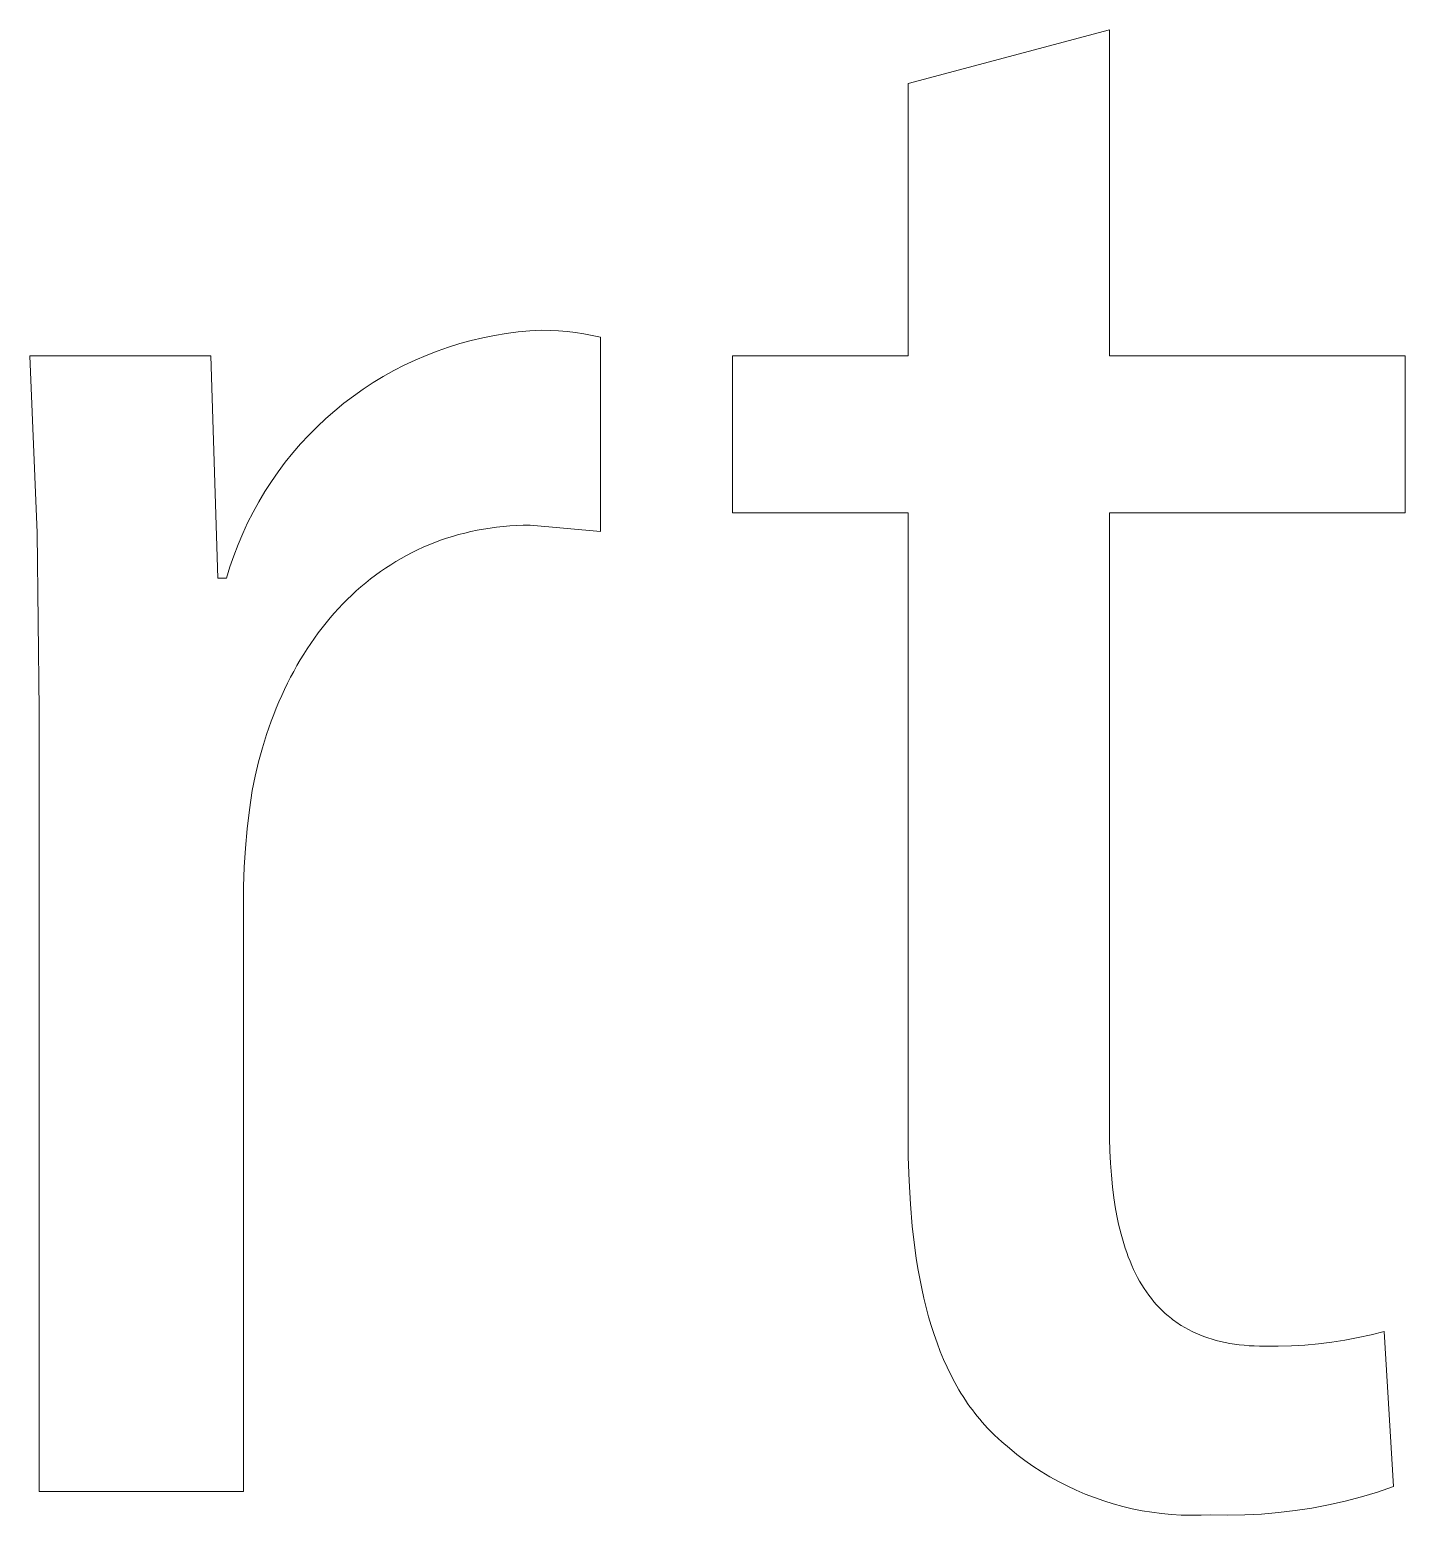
# Model space of a CAD drawing. Header units: millimetres. Extents: x 0 to 4468, y 0 to 3122.
# Drawn here: x 3317.15 to 3343.37, y 74.41 to 102.73 of the extents above; entities that cross this region are included whole.
import ezdxf

# ---------------------------------------------------------------- set-up
doc = ezdxf.new("R2010")
doc.units = ezdxf.units.MM
doc.header["$MEASUREMENT"] = 0
doc.layers.add('Domyślny', color=7, linetype='Continuous', true_color=0x000000)

msp = doc.modelspace()

# ---------------------------------------------------------------- linework, layer by layer
at = {"layer": 'Domyślny', "color": 18, "lineweight": 15, "true_color": 0x000000}
for p, q in [((3333.894, 101.705), (3337.733, 102.731)), ((3337.733, 102.731), (3337.733, 96.512)), ((3333.894, 96.512), (3333.894, 101.705)), ((3325.789, 96.858), (3326.012, 96.903)), ((3326.012, 96.903), (3326.236, 96.94)), ((3326.236, 96.94), (3326.461, 96.968)), ((3326.461, 96.968), (3326.687, 96.99)), ((3326.687, 96.99), (3326.914, 97.003)), ((3326.914, 97.003), (3327.075, 96.999)), ((3327.075, 96.999), (3327.235, 96.99)), ((3327.235, 96.99), (3327.396, 96.976)), ((3327.396, 96.976), (3327.555, 96.957)), ((3327.555, 96.957), (3327.715, 96.933)), ((3327.715, 96.933), (3327.873, 96.904)), ((3327.873, 96.904), (3328.03, 96.869)), ((3324.707, 96.521), (3324.919, 96.604)), ((3324.919, 96.604), (3325.133, 96.679)), ((3325.133, 96.679), (3325.35, 96.746)), ((3325.35, 96.746), (3325.569, 96.806)), ((3325.569, 96.806), (3325.789, 96.858)), ((3328.03, 96.869), (3328.03, 93.164)), ((3317.298, 93.136), (3317.153, 96.512)), ((3317.153, 96.512), (3320.605, 96.512)), ((3320.605, 96.512), (3320.739, 92.271)), ((3324.091, 96.231), (3324.293, 96.335)), ((3324.293, 96.335), (3324.498, 96.431)), ((3324.498, 96.431), (3324.707, 96.521)), ((3330.546, 93.521), (3330.546, 96.512)), ((3330.546, 96.512), (3333.894, 96.512)), ((3337.733, 96.512), (3343.372, 96.512)), ((3343.372, 96.512), (3343.372, 93.521)), ((3323.699, 96.002), (3323.893, 96.12)), ((3323.893, 96.12), (3324.091, 96.231)), ((3323.143, 95.609), (3323.324, 95.747)), ((3323.324, 95.747), (3323.509, 95.878)), ((3323.509, 95.878), (3323.699, 96.002)), ((3322.796, 95.316), (3322.967, 95.466)), ((3322.967, 95.466), (3323.143, 95.609)), ((3322.631, 95.161), (3322.796, 95.316)), ((3322.316, 94.833), (3322.471, 95)), ((3322.471, 95), (3322.631, 95.161)), ((3322.025, 94.485), (3322.168, 94.662)), ((3322.168, 94.662), (3322.316, 94.833)), ((3321.889, 94.303), (3322.025, 94.485)), ((3321.636, 93.926), (3321.76, 94.117)), ((3321.76, 94.117), (3321.889, 94.303)), ((3321.52, 93.731), (3321.636, 93.926)), ((3321.307, 93.33), (3321.41, 93.533)), ((3321.41, 93.533), (3321.52, 93.731)), ((3333.894, 93.521), (3330.546, 93.521)), ((3333.894, 81.707), (3333.894, 93.521)), ((3343.372, 93.521), (3337.733, 93.521)), ((3337.733, 93.521), (3337.733, 81.841)), ((3321.212, 93.124), (3321.307, 93.33)), ((3325.804, 93.21), (3325.683, 93.188)), ((3325.927, 93.229), (3325.804, 93.21)), ((3326.051, 93.245), (3325.927, 93.229)), ((3326.176, 93.259), (3326.051, 93.245)), ((3326.303, 93.269), (3326.176, 93.259)), ((3326.431, 93.277), (3326.303, 93.269)), ((3326.56, 93.282), (3326.431, 93.277)), ((3326.691, 93.283), (3326.56, 93.282)), ((3328.03, 93.164), (3326.691, 93.283)), ((3317.332, 89.757), (3317.298, 93.136)), ((3321.042, 92.703), (3321.123, 92.915)), ((3321.123, 92.915), (3321.212, 93.124)), ((3324.762, 92.911), (3324.654, 92.864)), ((3324.873, 92.955), (3324.762, 92.911)), ((3324.984, 92.996), (3324.873, 92.955)), ((3325.097, 93.035), (3324.984, 92.996)), ((3325.212, 93.071), (3325.097, 93.035)), ((3325.327, 93.104), (3325.212, 93.071)), ((3325.445, 93.135), (3325.327, 93.104)), ((3325.563, 93.163), (3325.445, 93.135)), ((3325.683, 93.188), (3325.563, 93.163)), ((3320.969, 92.488), (3321.042, 92.703)), ((3324.234, 92.652), (3324.132, 92.593)), ((3324.336, 92.709), (3324.234, 92.652)), ((3324.441, 92.763), (3324.336, 92.709)), ((3324.547, 92.815), (3324.441, 92.763)), ((3324.654, 92.864), (3324.547, 92.815)), ((3320.903, 92.271), (3320.969, 92.488)), ((3323.838, 92.4), (3323.743, 92.331)), ((3323.934, 92.467), (3323.838, 92.4)), ((3324.033, 92.531), (3323.934, 92.467)), ((3324.132, 92.593), (3324.033, 92.531)), ((3320.739, 92.271), (3320.903, 92.271)), ((3323.467, 92.111), (3323.378, 92.033)), ((3323.557, 92.187), (3323.467, 92.111)), ((3323.649, 92.26), (3323.557, 92.187)), ((3323.743, 92.331), (3323.649, 92.26)), ((3323.121, 91.785), (3323.039, 91.698)), ((3323.205, 91.87), (3323.121, 91.785)), ((3323.291, 91.952), (3323.205, 91.87)), ((3323.378, 92.033), (3323.291, 91.952)), ((3322.879, 91.518), (3322.802, 91.424)), ((3322.958, 91.609), (3322.879, 91.518)), ((3323.039, 91.698), (3322.958, 91.609)), ((3322.653, 91.232), (3322.581, 91.133)), ((3322.727, 91.329), (3322.653, 91.232)), ((3322.802, 91.424), (3322.727, 91.329)), ((3322.441, 90.928), (3322.375, 90.823)), ((3322.51, 91.031), (3322.441, 90.928)), ((3322.581, 91.133), (3322.51, 91.031)), ((3322.309, 90.716), (3322.246, 90.607)), ((3322.375, 90.823), (3322.309, 90.716)), ((3322.124, 90.384), (3322.066, 90.27)), ((3322.184, 90.497), (3322.124, 90.384)), ((3322.246, 90.607), (3322.184, 90.497)), ((3322.01, 90.154), (3321.956, 90.036)), ((3322.066, 90.27), (3322.01, 90.154)), ((3321.853, 89.796), (3321.804, 89.673)), ((3321.903, 89.917), (3321.853, 89.796)), ((3321.956, 90.036), (3321.903, 89.917)), ((3317.332, 74.862), (3317.332, 89.757)), ((3321.757, 89.549), (3321.669, 89.296)), ((3321.804, 89.673), (3321.757, 89.549)), ((3321.669, 89.296), (3321.588, 89.037)), ((3321.588, 89.037), (3321.516, 88.771)), ((3321.516, 88.771), (3321.451, 88.5)), ((3321.451, 88.5), (3321.394, 88.224)), ((3321.394, 88.224), (3321.34, 87.86)), ((3321.34, 87.86), (3321.297, 87.495)), ((3321.297, 87.495), (3321.264, 87.129)), ((3321.264, 87.129), (3321.242, 86.762)), ((3321.242, 86.762), (3321.23, 86.394)), ((3321.23, 86.394), (3321.23, 74.862)), ((3333.899, 81.237), (3333.894, 81.707)), ((3337.733, 81.841), (3337.735, 81.593)), ((3337.735, 81.593), (3337.742, 81.352)), ((3337.742, 81.352), (3337.754, 81.118)), ((3333.914, 80.782), (3333.899, 81.237)), ((3337.754, 81.118), (3337.77, 80.891)), ((3333.94, 80.341), (3333.914, 80.782)), ((3337.77, 80.891), (3337.792, 80.671)), ((3337.792, 80.671), (3337.818, 80.458)), ((3337.818, 80.458), (3337.85, 80.252)), ((3333.976, 79.916), (3333.94, 80.341)), ((3337.85, 80.252), (3337.888, 80.053)), ((3334.024, 79.505), (3333.976, 79.916)), ((3337.888, 80.053), (3337.908, 79.956)), ((3337.908, 79.956), (3337.931, 79.862)), ((3337.931, 79.862), (3337.954, 79.769)), ((3337.954, 79.769), (3337.979, 79.677)), ((3337.979, 79.677), (3338.005, 79.588)), ((3334.052, 79.306), (3334.024, 79.505)), ((3338.005, 79.588), (3338.033, 79.501)), ((3338.033, 79.501), (3338.062, 79.415)), ((3338.062, 79.415), (3338.093, 79.332)), ((3338.093, 79.332), (3338.125, 79.25)), ((3334.084, 79.111), (3334.052, 79.306)), ((3334.118, 78.919), (3334.084, 79.111)), ((3338.125, 79.25), (3338.159, 79.17)), ((3338.159, 79.17), (3338.194, 79.092)), ((3338.194, 79.092), (3338.231, 79.016)), ((3334.155, 78.731), (3334.118, 78.919)), ((3338.231, 79.016), (3338.269, 78.942)), ((3338.269, 78.942), (3338.309, 78.87)), ((3338.309, 78.87), (3338.35, 78.799)), ((3338.35, 78.799), (3338.393, 78.731)), ((3334.196, 78.548), (3334.155, 78.731)), ((3334.24, 78.368), (3334.196, 78.548)), ((3338.393, 78.731), (3338.438, 78.665)), ((3338.438, 78.665), (3338.484, 78.6)), ((3338.484, 78.6), (3338.532, 78.538)), ((3338.532, 78.538), (3338.581, 78.478)), ((3338.581, 78.478), (3338.632, 78.419)), ((3334.287, 78.193), (3334.24, 78.368)), ((3334.337, 78.022), (3334.287, 78.193)), ((3338.632, 78.419), (3338.685, 78.363)), ((3338.685, 78.363), (3338.739, 78.308)), ((3338.739, 78.308), (3338.796, 78.256)), ((3338.796, 78.256), (3338.853, 78.206)), ((3338.853, 78.206), (3338.883, 78.181)), ((3338.883, 78.181), (3338.913, 78.158)), ((3334.39, 77.854), (3334.337, 78.022)), ((3338.913, 78.158), (3338.944, 78.134)), ((3338.944, 78.134), (3338.975, 78.111)), ((3338.975, 78.111), (3339.006, 78.089)), ((3339.006, 78.089), (3339.038, 78.067)), ((3339.038, 78.067), (3339.07, 78.046)), ((3339.07, 78.046), (3339.103, 78.025)), ((3339.103, 78.025), (3339.169, 77.985)), ((3339.169, 77.985), (3339.238, 77.947)), ((3339.238, 77.947), (3339.308, 77.911)), ((3339.308, 77.911), (3339.38, 77.878)), ((3342.722, 77.849), (3342.97, 77.913)), ((3342.97, 77.913), (3343.149, 74.952)), ((3334.447, 77.691), (3334.39, 77.854)), ((3334.508, 77.532), (3334.447, 77.691)), ((3339.38, 77.878), (3339.454, 77.846)), ((3339.454, 77.846), (3339.53, 77.816)), ((3339.53, 77.816), (3339.608, 77.789)), ((3339.608, 77.789), (3339.688, 77.764)), ((3339.688, 77.764), (3339.769, 77.741)), ((3339.769, 77.741), (3339.853, 77.72)), ((3339.853, 77.72), (3339.938, 77.701)), ((3339.938, 77.701), (3340.026, 77.684)), ((3340.026, 77.684), (3340.115, 77.67)), ((3340.115, 77.67), (3340.207, 77.658)), ((3340.207, 77.658), (3340.3, 77.648)), ((3340.3, 77.648), (3340.395, 77.64)), ((3340.395, 77.64), (3340.493, 77.634)), ((3340.493, 77.634), (3340.592, 77.631)), ((3340.592, 77.631), (3340.694, 77.63)), ((3340.694, 77.63), (3340.949, 77.629)), ((3340.949, 77.629), (3341.205, 77.636)), ((3341.205, 77.636), (3341.46, 77.651)), ((3341.46, 77.651), (3341.715, 77.675)), ((3341.715, 77.675), (3341.969, 77.706)), ((3341.969, 77.706), (3342.222, 77.746)), ((3342.222, 77.746), (3342.473, 77.794)), ((3342.473, 77.794), (3342.722, 77.849)), ((3334.572, 77.377), (3334.508, 77.532)), ((3334.639, 77.227), (3334.572, 77.377)), ((3334.71, 77.081), (3334.639, 77.227)), ((3334.784, 76.939), (3334.71, 77.081)), ((3334.863, 76.801), (3334.784, 76.939)), ((3334.903, 76.734), (3334.863, 76.801)), ((3334.944, 76.668), (3334.903, 76.734)), ((3334.987, 76.603), (3334.944, 76.668)), ((3335.03, 76.539), (3334.987, 76.603)), ((3335.074, 76.476), (3335.03, 76.539)), ((3335.12, 76.414), (3335.074, 76.476)), ((3335.166, 76.354), (3335.12, 76.414)), ((3335.213, 76.294), (3335.166, 76.354)), ((3335.261, 76.236), (3335.213, 76.294)), ((3335.31, 76.179), (3335.261, 76.236)), ((3335.36, 76.123), (3335.31, 76.179)), ((3335.411, 76.068), (3335.36, 76.123)), ((3335.545, 75.935), (3335.411, 76.068)), ((3335.683, 75.806), (3335.545, 75.935)), ((3335.825, 75.683), (3335.683, 75.806)), ((3335.971, 75.564), (3335.825, 75.683)), ((3336.122, 75.451), (3335.971, 75.564)), ((3336.276, 75.342), (3336.122, 75.451)), ((3336.434, 75.239), (3336.276, 75.342)), ((3336.595, 75.142), (3336.434, 75.239)), ((3336.759, 75.05), (3336.595, 75.142)), ((3321.23, 74.862), (3317.332, 74.862)), ((3336.927, 74.965), (3336.759, 75.05)), ((3337.098, 74.884), (3336.927, 74.965)), ((3337.271, 74.81), (3337.098, 74.884)), ((3337.446, 74.742), (3337.271, 74.81)), ((3342.843, 74.849), (3342.535, 74.757)), ((3343.149, 74.952), (3342.843, 74.849)), ((3337.624, 74.68), (3337.446, 74.742)), ((3337.804, 74.624), (3337.624, 74.68)), ((3337.986, 74.574), (3337.804, 74.624)), ((3338.169, 74.531), (3337.986, 74.574)), ((3338.354, 74.494), (3338.169, 74.531)), ((3341.592, 74.544), (3341.274, 74.495)), ((3341.909, 74.604), (3341.592, 74.544)), ((3342.223, 74.675), (3341.909, 74.604)), ((3342.535, 74.757), (3342.223, 74.675)), ((3338.54, 74.464), (3338.354, 74.494)), ((3338.727, 74.439), (3338.54, 74.464)), ((3338.914, 74.422), (3338.727, 74.439)), ((3339.102, 74.411), (3338.914, 74.422)), ((3339.29, 74.406), (3339.102, 74.411)), ((3339.479, 74.408), (3339.29, 74.406)), ((3339.667, 74.416), (3339.479, 74.408)), ((3339.989, 74.41), (3339.667, 74.416)), ((3340.311, 74.415), (3339.989, 74.41)), ((3340.633, 74.43), (3340.311, 74.415)), ((3340.954, 74.457), (3340.633, 74.43)), ((3341.274, 74.495), (3340.954, 74.457))]:
    msp.add_line(p, q, dxfattribs=at)

doc.saveas('drawing.dxf')
